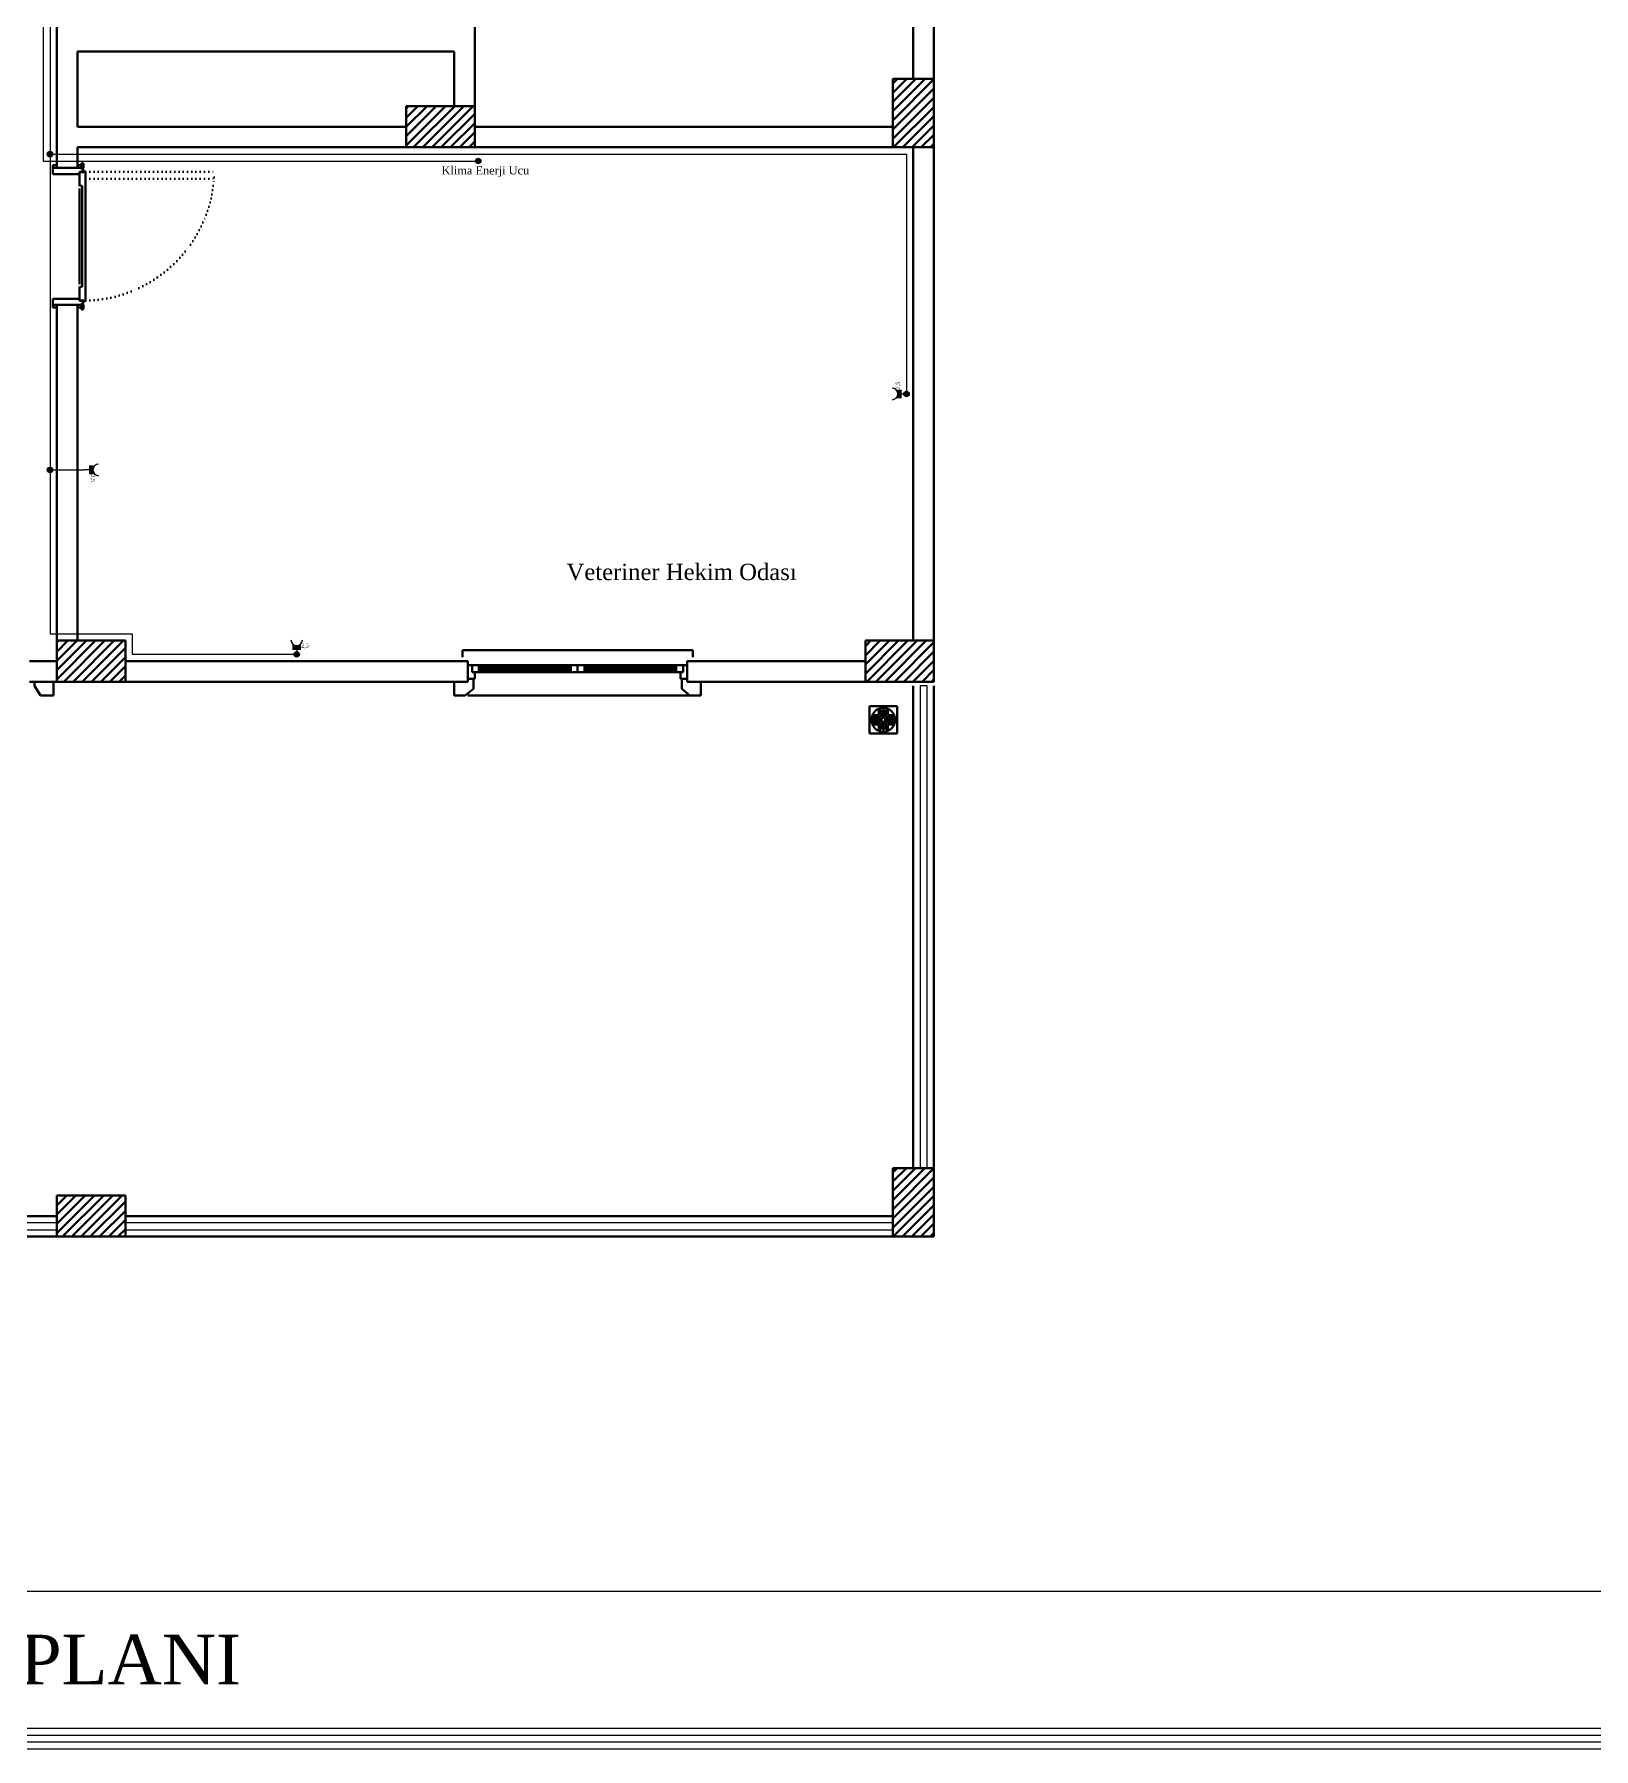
# Model space of a CAD drawing. Header units: millimetres. Extents: x 2046 to 14753, y 2361 to 29276.
# Drawn here: x 7385 to 8523, y 20202 to 21453 of the extents above; entities that cross this region are included whole.
import ezdxf

# ---------------------------------------------------------------- set-up
doc = ezdxf.new("R2010")
doc.units = ezdxf.units.MM
doc.linetypes.add('ACAD_ISO07W100', pattern=[3, 0, -3])
for name, color, linetype, lineweight in [('A.O. DUVAR', 7, 'Continuous', 50), ('priz', 12, 'Continuous', 25), ('yazi', 251, 'Continuous', 25)]:
    doc.layers.add(name, color=color, linetype=linetype, lineweight=lineweight)
doc.layers.add('aydınlatma', color=3, linetype='Continuous')
doc.layers.add('Sorti Kesiti', color=7, linetype='Continuous')
doc.styles.add('A.O. MALZEME', font='times.ttf', dxfattribs={"height": 10})
doc.styles.add('Elektrik Yazı', font='times.ttf')
doc.styles.add('Mimari Yazı', font='times.ttf')

# ---------------------------------------------------------------- blocks, each defined once
blk = doc.blocks.new('*U92')
at = {"layer": 'priz'}
for p, q in [((-5.2, 10.5), (5.2, 10.5)), ((-5.2, 9.2), (5.2, 9.2)), ((-5.2, 7.8), (5.2, 7.8)), ((-5.2, 6.4), (5.2, 6.4)), ((0, 10.5), (0, 0))]:
    blk.add_line(p, q, dxfattribs=at)
blk.add_arc((0, 17.5), 7, 180, 0, dxfattribs=at)
at = {"layer": 'Sorti Kesiti', "style": 'Mimari Yazı'}
blk.add_text('2,5', height=4.9, dxfattribs=at).set_placement((5.4, 8.1))
blk = doc.blocks.new('*U93')
at = {"layer": 'priz'}
for p, q in [((-5.2, 10.5), (5.2, 10.5)), ((-5.2, 9.2), (5.2, 9.2)), ((-5.2, 7.8), (5.2, 7.8)), ((-5.2, 6.4), (5.2, 6.4)), ((0, 10.5), (0, 0))]:
    blk.add_line(p, q, dxfattribs=at)
blk.add_arc((0, 17.5), 7, 180, 0, dxfattribs=at)
at = {"layer": 'Sorti Kesiti', "style": 'Mimari Yazı'}
blk.add_text('2,5', height=4.9, dxfattribs=at).set_placement((5.4, 8.1))
blk = doc.blocks.new('*U94')
at = {"layer": 'priz'}
for p, q in [((-5.2, 10.5), (5.2, 10.5)), ((-5.2, 9.2), (5.2, 9.2)), ((-5.2, 7.8), (5.2, 7.8)), ((-5.2, 6.4), (5.2, 6.4)), ((0, 10.5), (0, 0))]:
    blk.add_line(p, q, dxfattribs=at)
blk.add_arc((0, 17.5), 7, 180, 0, dxfattribs=at)
at = {"layer": 'Sorti Kesiti', "style": 'Mimari Yazı'}
blk.add_text('2,5', height=4.9, dxfattribs=at).set_placement((5.4, 8.1))
blk = doc.blocks.new('buat priz')
at = {"layer": 'aydınlatma'}
h = blk.add_hatch(color=1, dxfattribs=at)
h.set_gradient(color1=(153, 27, 30), color2=(248, 153, 30), tint=1)
edge = h.paths.add_edge_path()
edge.add_arc((0, 0), 2, 0, 360)
at = {"layer": 'aydınlatma', "color": 1}
blk.add_circle((0, 0), 2, dxfattribs=at)

msp = doc.modelspace()

# ---------------------------------------------------------------- linework, layer by layer
at = {"layer": 'A.O. DUVAR'}
for p, q in [((7706.152, 21780.858), (7706.152, 21400.858)), ((8026.152, 21420.858), (8026.152, 21780.858)), ((8041.152, 21780.858), (8041.152, 21420.858)), ((7401.152, 21355.858), (7401.152, 21470.858)), ((7691.152, 21440.858), (7416.152, 21440.858)), ((7416.152, 21440.858), (7416.152, 21385.858)), ((7691.152, 21400.858), (7691.152, 21440.858)), ((8011.152, 21420.858), (8041.152, 21420.858)), ((8011.152, 21370.858), (8011.152, 21420.858)), ((8041.152, 21420.858), (8026.152, 21420.858)), ((8041.152, 21420.858), (8041.152, 21370.858)), ((7656.152, 21400.858), (7706.152, 21400.858)), ((7656.152, 21370.858), (7656.152, 21400.858)), ((7706.152, 21400.858), (7691.152, 21400.858)), ((7706.152, 21400.858), (7706.152, 21370.858)), ((7416.152, 21385.858), (7656.152, 21385.858)), ((7656.152, 21385.858), (7656.152, 21370.858)), ((7706.152, 21385.858), (8011.152, 21385.858)), ((7706.152, 21370.858), (7706.152, 21385.858)), ((8011.152, 21385.858), (8011.152, 21370.858)), ((7656.152, 21370.858), (7416.152, 21370.858)), ((7416.152, 21370.858), (7416.152, 21355.858)), ((7419.202, 21355.336), (7419.202, 21359.336)), ((7419.202, 21359.336), (7420.152, 21359.336)), ((7420.152, 21359.336), (7420.652, 21358.836)), ((7706.152, 21370.858), (7656.152, 21370.858)), ((8011.152, 21370.858), (7706.152, 21370.858)), ((8041.152, 21370.858), (8011.152, 21370.858)), ((8026.152, 21370.858), (8041.152, 21370.858)), ((8026.152, 21010.858), (8026.152, 21370.858)), ((8041.152, 21370.858), (8041.152, 21010.858)), ((7398.152, 21355.858), (7398.152, 21357.858)), ((7398.152, 21357.858), (7401.152, 21357.858)), ((7401.152, 21355.858), (7398.152, 21355.858)), ((7398.152, 21355.858), (7398.152, 21351.358)), ((7398.152, 21351.358), (7417.652, 21351.358)), ((7401.152, 21357.858), (7401.152, 21355.858)), ((7416.152, 21355.858), (7401.152, 21355.858)), ((7416.152, 21355.858), (7401.152, 21355.858)), ((7419.152, 21357.858), (7416.152, 21357.858)), ((7416.152, 21357.858), (7416.152, 21355.858)), ((7419.152, 21355.858), (7416.152, 21355.858)), ((7417.652, 21351.358), (7417.652, 21352.858)), ((7417.652, 21352.858), (7420.652, 21352.858)), ((7417.714, 21352.786), (7417.714, 21349.858)), ((7417.714, 21352.786), (7420.714, 21352.786)), ((7417.714, 21349.858), (7417.714, 21342.858)), ((7419.152, 21355.858), (7419.152, 21357.858)), ((7419.152, 21354.911), (7419.152, 21355.858)), ((7420.152, 21354.911), (7419.152, 21354.911)), ((7420.152, 21355.336), (7419.202, 21355.336)), ((7420.652, 21355.836), (7420.152, 21355.336)), ((7420.652, 21354.411), (7420.152, 21354.911)), ((7420.652, 21358.836), (7420.652, 21355.836)), ((7420.652, 21352.858), (7420.652, 21354.411)), ((7421.214, 21353.411), (7420.714, 21353.411)), ((7420.714, 21353.411), (7420.714, 21352.786)), ((7422.08, 21352.911), (7421.214, 21353.411)), ((7422.08, 21258.858), (7422.08, 21352.911)), ((7417.714, 21340.858), (7417.714, 21271.043)), ((7417.718, 21342.858), (7419.714, 21342.858)), ((7419.714, 21342.858), (7419.714, 21269.043)), ((7398.152, 21260.358), (7417.652, 21260.358)), ((7398.152, 21255.858), (7398.152, 21260.358)), ((7417.652, 21260.358), (7417.652, 21258.858)), ((7417.714, 21269.043), (7419.714, 21269.043)), ((7417.714, 21269.043), (7417.714, 21259.043)), ((7398.152, 21255.858), (7398.152, 21253.858)), ((7401.152, 21255.858), (7398.152, 21255.858)), ((7398.152, 21253.858), (7401.152, 21253.858)), ((7416.152, 21255.858), (7401.152, 21255.858)), ((7401.152, 21253.858), (7401.152, 21255.858)), ((7401.152, 21255.858), (7416.152, 21255.858)), ((7401.152, 21010.858), (7401.152, 21255.858)), ((7419.152, 21255.858), (7416.152, 21255.858)), ((7416.152, 21253.858), (7416.152, 21255.858)), ((7416.152, 21255.858), (7416.152, 21010.858)), ((7419.152, 21253.858), (7416.152, 21253.858)), ((7417.652, 21258.858), (7420.652, 21258.858)), ((7420.713, 21259.043), (7417.714, 21259.043)), ((7420.152, 21256.881), (7419.152, 21256.881)), ((7419.152, 21256.881), (7419.152, 21255.858)), ((7419.152, 21255.858), (7419.152, 21253.858)), ((7419.202, 21256.381), (7419.202, 21252.381)), ((7420.152, 21256.381), (7419.202, 21256.381)), ((7419.202, 21252.381), (7420.152, 21252.381)), ((7420.652, 21257.381), (7420.152, 21256.881)), ((7420.652, 21255.881), (7420.152, 21256.381)), ((7420.152, 21252.381), (7420.652, 21252.881)), ((7420.652, 21258.858), (7420.652, 21257.381)), ((7420.652, 21252.881), (7420.652, 21255.881)), ((7420.714, 21258.358), (7420.713, 21259.043)), ((7420.714, 21258.358), (7421.214, 21258.358)), ((7421.214, 21258.358), (7422.08, 21258.858)), ((7401.152, 21010.858), (7451.152, 21010.858)), ((7401.152, 20980.858), (7401.152, 21010.858)), ((7416.152, 21010.858), (7401.152, 21010.858)), ((7451.152, 21010.858), (7451.152, 20980.858)), ((7991.152, 20980.858), (7991.152, 21010.858)), ((7991.152, 21010.858), (8041.152, 21010.858)), ((8041.152, 21010.858), (8026.152, 21010.858)), ((8041.152, 21010.858), (8041.152, 20980.858)), ((7697.152, 20998.858), (7697.152, 21003.858)), ((7697.152, 21003.858), (7865.152, 21003.858)), ((7697.152, 20998.858), (7697.152, 21003.858)), ((7697.152, 21003.858), (7865.152, 21003.858)), ((7865.152, 21003.858), (7865.152, 20998.858)), ((7865.152, 21003.858), (7865.152, 20998.858)), ((7401.152, 20995.858), (7381.152, 20995.858)), ((7401.152, 20980.858), (7401.152, 20995.858)), ((7451.152, 20980.858), (7451.152, 20995.858)), ((7451.152, 20995.858), (7701.152, 20995.858)), ((7701.152, 20995.858), (7701.152, 20980.858)), ((7701.152, 20982.858), (7701.152, 20992.858)), ((7701.152, 20992.858), (7704.152, 20992.858)), ((7701.152, 20982.858), (7701.152, 20992.858)), ((7701.152, 20992.858), (7704.152, 20992.858)), ((7704.152, 20992.858), (7704.152, 20987.858)), ((7704.152, 20992.858), (7709.152, 20992.858)), ((7704.152, 20987.858), (7704.152, 20992.858)), ((7704.152, 20992.858), (7704.152, 20987.858)), ((7704.152, 20992.858), (7709.152, 20992.858)), ((7704.152, 20987.858), (7704.152, 20992.858)), ((7704.152, 20987.858), (7706.152, 20987.858)), ((7709.152, 20987.858), (7704.152, 20987.858)), ((7704.152, 20987.858), (7706.152, 20987.858)), ((7709.152, 20987.858), (7704.152, 20987.858)), ((7706.152, 20987.858), (7706.152, 20982.858)), ((7706.152, 20987.858), (7706.152, 20982.858)), ((7709.152, 20992.858), (7776.152, 20992.858)), ((7709.152, 20992.858), (7709.152, 20987.858)), ((7709.152, 20992.858), (7776.152, 20992.858)), ((7709.152, 20992.858), (7709.152, 20987.858)), ((7709.152, 20991.358), (7776.152, 20991.358)), ((7709.152, 20991.358), (7776.152, 20991.358)), ((7709.152, 20990.358), (7776.152, 20990.358)), ((7709.152, 20990.358), (7776.152, 20990.358)), ((7709.152, 20989.358), (7776.152, 20989.358)), ((7709.152, 20989.358), (7776.152, 20989.358)), ((7776.152, 20987.858), (7709.152, 20987.858)), ((7776.152, 20987.858), (7709.152, 20987.858)), ((7776.152, 20992.858), (7781.152, 20992.858)), ((7776.152, 20987.858), (7776.152, 20992.858)), ((7776.152, 20992.858), (7781.152, 20992.858)), ((7776.152, 20987.858), (7776.152, 20992.858)), ((7781.152, 20987.858), (7776.152, 20987.858)), ((7781.152, 20987.858), (7776.152, 20987.858)), ((7781.152, 20992.858), (7781.152, 20987.858)), ((7786.152, 20992.858), (7781.152, 20992.858)), ((7781.152, 20992.858), (7781.152, 20987.858)), ((7781.152, 20992.858), (7781.152, 20987.858)), ((7786.152, 20992.858), (7781.152, 20992.858)), ((7781.152, 20992.858), (7781.152, 20987.858)), ((7781.152, 20987.858), (7786.152, 20987.858)), ((7781.152, 20987.858), (7786.152, 20987.858)), ((7853.152, 20992.858), (7786.152, 20992.858)), ((7786.152, 20987.858), (7786.152, 20992.858)), ((7853.152, 20992.858), (7786.152, 20992.858)), ((7786.152, 20987.858), (7786.152, 20992.858)), ((7853.152, 20991.358), (7786.152, 20991.358)), ((7853.152, 20991.358), (7786.152, 20991.358)), ((7853.152, 20990.358), (7786.152, 20990.358)), ((7853.152, 20990.358), (7786.152, 20990.358)), ((7853.152, 20989.358), (7786.152, 20989.358)), ((7853.152, 20989.358), (7786.152, 20989.358)), ((7786.152, 20987.858), (7853.152, 20987.858)), ((7786.152, 20987.858), (7853.152, 20987.858)), ((7858.152, 20992.858), (7853.152, 20992.858)), ((7853.152, 20992.858), (7853.152, 20987.858)), ((7858.152, 20992.858), (7853.152, 20992.858)), ((7853.152, 20992.858), (7853.152, 20987.858)), ((7853.152, 20987.858), (7858.152, 20987.858)), ((7853.152, 20987.858), (7858.152, 20987.858)), ((7858.152, 20987.858), (7856.152, 20987.858)), ((7856.152, 20987.858), (7856.152, 20982.858)), ((7858.152, 20987.858), (7856.152, 20987.858)), ((7856.152, 20987.858), (7856.152, 20982.858)), ((7861.152, 20992.858), (7858.152, 20992.858)), ((7858.152, 20992.858), (7858.152, 20987.858)), ((7858.152, 20987.858), (7858.152, 20992.858)), ((7861.152, 20992.858), (7858.152, 20992.858)), ((7858.152, 20992.858), (7858.152, 20987.858)), ((7858.152, 20987.858), (7858.152, 20992.858)), ((7861.152, 20995.858), (7991.152, 20995.858)), ((7861.152, 20980.858), (7861.152, 20995.858)), ((7861.152, 20982.858), (7861.152, 20992.858)), ((7861.152, 20982.858), (7861.152, 20992.858)), ((7991.152, 20995.858), (7991.152, 20980.858)), ((7381.152, 20980.858), (7401.152, 20980.858)), ((7451.152, 20980.858), (7401.152, 20980.858)), ((7701.152, 20980.858), (7451.152, 20980.858)), ((7706.152, 20982.858), (7701.152, 20982.858)), ((7706.152, 20982.858), (7701.152, 20982.858)), ((7856.152, 20982.858), (7861.152, 20982.858)), ((7856.152, 20982.858), (7861.152, 20982.858)), ((7991.152, 20980.858), (7861.152, 20980.858)), ((8041.152, 20980.858), (7991.152, 20980.858)), ((8026.152, 20977.858), (8026.152, 20625.858)), ((8041.152, 20977.858), (8041.152, 20575.858)), ((7701.137, 20970.858), (7863.167, 20970.858)), ((7701.137, 20970.858), (7863.167, 20970.858)), ((7994.241, 20963.021), (7994.241, 20943.021)), ((8014.241, 20963.021), (7994.241, 20963.021)), ((8000.908, 20956.354), (8000.908, 20959.782)), ((8002.241, 20955.021), (8002.241, 20959.782)), ((8003.575, 20953.688), (8003.575, 20959.782)), ((8004.908, 20953.688), (8004.908, 20959.782)), ((8006.241, 20955.021), (8006.241, 20959.782)), ((8007.575, 20956.354), (8007.575, 20959.782)), ((8014.241, 20943.021), (8014.241, 20963.021)), ((8000.908, 20956.354), (7997.481, 20956.354)), ((8002.241, 20955.021), (7997.481, 20955.021)), ((8003.575, 20953.688), (7997.481, 20953.688)), ((8003.575, 20952.354), (7997.481, 20952.354)), ((8002.241, 20951.021), (7997.481, 20951.021)), ((8000.908, 20949.688), (7997.481, 20949.688)), ((8000.908, 20946.26), (8000.908, 20949.688)), ((8002.241, 20946.26), (8002.241, 20951.021)), ((8003.575, 20946.26), (8003.575, 20952.354)), ((8011.002, 20953.688), (8004.908, 20953.688)), ((8004.908, 20946.26), (8004.908, 20952.354)), ((8011.002, 20952.354), (8004.908, 20952.354)), ((8011.002, 20955.021), (8006.241, 20955.021)), ((8006.241, 20946.26), (8006.241, 20951.021)), ((8011.002, 20951.021), (8006.241, 20951.021)), ((8011.002, 20956.354), (8007.575, 20956.354)), ((8007.575, 20946.26), (8007.575, 20949.688)), ((8011.002, 20949.688), (8007.575, 20949.688)), ((7994.241, 20943.021), (8014.241, 20943.021)), ((8011.152, 20625.858), (8041.152, 20625.858)), ((8011.152, 20575.858), (8011.152, 20625.858)), ((8041.152, 20625.858), (8041.152, 20575.858)), ((7401.152, 20605.858), (7451.152, 20605.858)), ((7401.152, 20575.858), (7401.152, 20605.858)), ((7451.152, 20605.858), (7451.152, 20575.858)), ((7401.152, 20590.858), (7221.152, 20590.858)), ((8011.152, 20590.858), (7451.152, 20590.858)), ((8041.152, 20575.858), (6641.152, 20575.858)), ((7451.152, 20575.858), (7401.152, 20575.858)), ((8041.152, 20575.858), (8011.152, 20575.858))]:
    msp.add_line(p, q, dxfattribs=at)
at = {"layer": 'A.O. DUVAR', "linetype": 'Continuous', "ltscale": 10}
for p, q in [((8011.152, 21417.432), (8014.579, 21420.858)), ((8011.152, 21410.696), (8021.314, 21420.858)), ((8011.152, 21403.961), (8028.049, 21420.858)), ((8011.152, 21397.226), (8034.785, 21420.858)), ((8011.152, 21390.491), (8041.152, 21420.491)), ((8011.152, 21383.756), (8041.152, 21413.756)), ((8014.271, 21417.183), (8014.271, 21417.183)), ((8014.271, 21410.448), (8014.271, 21410.448)), ((8017.639, 21420.55), (8017.639, 21420.55)), ((8017.639, 21413.815), (8017.639, 21413.815)), ((8021.006, 21417.183), (8021.006, 21417.183)), ((8021.006, 21410.448), (8021.006, 21410.448)), ((8024.374, 21420.55), (8024.374, 21420.55)), ((8024.374, 21413.815), (8024.374, 21413.815)), ((8027.741, 21417.183), (8027.741, 21417.183)), ((8027.741, 21410.448), (8027.741, 21410.448)), ((8031.109, 21420.55), (8031.109, 21420.55)), ((8031.109, 21413.815), (8031.109, 21413.815)), ((8034.477, 21417.183), (8034.477, 21417.183)), ((8034.477, 21410.448), (8034.477, 21410.448)), ((8037.844, 21420.55), (8037.844, 21420.55)), ((8037.844, 21413.815), (8037.844, 21413.815)), ((7656.152, 21399.191), (7657.819, 21400.858)), ((7656.152, 21392.456), (7664.555, 21400.858)), ((7656.152, 21385.721), (7671.29, 21400.858)), ((7656.152, 21378.986), (7678.025, 21400.858)), ((7656.152, 21372.25), (7684.76, 21400.858)), ((7657.306, 21396.977), (7657.306, 21396.977)), ((7660.674, 21400.345), (7660.674, 21400.345)), ((7661.495, 21370.858), (7691.495, 21400.858)), ((7664.041, 21396.977), (7664.041, 21396.977)), ((7667.409, 21400.345), (7667.409, 21400.345)), ((7668.231, 21370.858), (7698.231, 21400.858)), ((7670.776, 21396.977), (7670.776, 21396.977)), ((7674.144, 21400.345), (7674.144, 21400.345)), ((7674.966, 21370.858), (7704.966, 21400.858)), ((7677.511, 21396.977), (7677.511, 21396.977)), ((7680.879, 21400.345), (7680.879, 21400.345)), ((7684.247, 21396.977), (7684.247, 21396.977)), ((7687.614, 21400.345), (7687.614, 21400.345)), ((7690.982, 21396.977), (7690.982, 21396.977)), ((7694.349, 21400.345), (7694.349, 21400.345)), ((7697.717, 21396.977), (7697.717, 21396.977)), ((7701.085, 21400.345), (7701.085, 21400.345)), ((7704.452, 21396.977), (7704.452, 21396.977)), ((8011.152, 21377.02), (8041.152, 21407.02)), ((8011.725, 21370.858), (8041.152, 21400.285)), ((8014.271, 21403.712), (8014.271, 21403.712)), ((8014.271, 21396.977), (8014.271, 21396.977)), ((8017.639, 21407.08), (8017.639, 21407.08)), ((8017.639, 21400.345), (8017.639, 21400.345)), ((8021.006, 21403.712), (8021.006, 21403.712)), ((8021.006, 21396.977), (8021.006, 21396.977)), ((8024.374, 21407.08), (8024.374, 21407.08)), ((8024.374, 21400.345), (8024.374, 21400.345)), ((8027.741, 21403.712), (8027.741, 21403.712)), ((8027.741, 21396.977), (8027.741, 21396.977)), ((8031.109, 21407.08), (8031.109, 21407.08)), ((8031.109, 21400.345), (8031.109, 21400.345)), ((8034.477, 21403.712), (8034.477, 21403.712)), ((8034.477, 21396.977), (8034.477, 21396.977)), ((8037.844, 21407.08), (8037.844, 21407.08)), ((8037.844, 21400.345), (8037.844, 21400.345)), ((7657.306, 21390.242), (7657.306, 21390.242)), ((7660.674, 21393.61), (7660.674, 21393.61)), ((7660.674, 21386.874), (7660.674, 21386.874)), ((7664.041, 21390.242), (7664.041, 21390.242)), ((7667.409, 21393.61), (7667.409, 21393.61)), ((7667.409, 21386.874), (7667.409, 21386.874)), ((7670.776, 21390.242), (7670.776, 21390.242)), ((7674.144, 21393.61), (7674.144, 21393.61)), ((7674.144, 21386.874), (7674.144, 21386.874)), ((7677.511, 21390.242), (7677.511, 21390.242)), ((7680.879, 21393.61), (7680.879, 21393.61)), ((7680.879, 21386.874), (7680.879, 21386.874)), ((7681.701, 21370.858), (7706.152, 21395.31)), ((7684.247, 21390.242), (7684.247, 21390.242)), ((7687.614, 21393.61), (7687.614, 21393.61)), ((7687.614, 21386.874), (7687.614, 21386.874)), ((7688.436, 21370.858), (7706.152, 21388.574)), ((7690.982, 21390.242), (7690.982, 21390.242)), ((7694.349, 21393.61), (7694.349, 21393.61)), ((7694.349, 21386.874), (7694.349, 21386.874)), ((7697.717, 21390.242), (7697.717, 21390.242)), ((7701.085, 21393.61), (7701.085, 21393.61)), ((7701.085, 21386.874), (7701.085, 21386.874)), ((7704.452, 21390.242), (7704.452, 21390.242)), ((8014.271, 21390.242), (8014.271, 21390.242)), ((8017.639, 21393.61), (8017.639, 21393.61)), ((8017.639, 21386.874), (8017.639, 21386.874)), ((8018.461, 21370.858), (8041.152, 21393.55)), ((8021.006, 21390.242), (8021.006, 21390.242)), ((8024.374, 21393.61), (8024.374, 21393.61)), ((8024.374, 21386.874), (8024.374, 21386.874)), ((8025.196, 21370.858), (8041.152, 21386.815)), ((8027.741, 21390.242), (8027.741, 21390.242)), ((8031.109, 21393.61), (8031.109, 21393.61)), ((8031.109, 21386.874), (8031.109, 21386.874)), ((8034.477, 21390.242), (8034.477, 21390.242)), ((8037.844, 21393.61), (8037.844, 21393.61)), ((8037.844, 21386.874), (8037.844, 21386.874)), ((7657.306, 21383.507), (7657.306, 21383.507)), ((7657.306, 21376.772), (7657.306, 21376.772)), ((7660.674, 21380.139), (7660.674, 21380.139)), ((7660.674, 21373.404), (7660.674, 21373.404)), ((7664.041, 21383.507), (7664.041, 21383.507)), ((7664.041, 21376.772), (7664.041, 21376.772)), ((7667.409, 21380.139), (7667.409, 21380.139)), ((7667.409, 21373.404), (7667.409, 21373.404)), ((7670.776, 21383.507), (7670.776, 21383.507)), ((7670.776, 21376.772), (7670.776, 21376.772)), ((7674.144, 21380.139), (7674.144, 21380.139)), ((7674.144, 21373.404), (7674.144, 21373.404)), ((7677.511, 21383.507), (7677.511, 21383.507)), ((7677.511, 21376.772), (7677.511, 21376.772)), ((7680.879, 21380.139), (7680.879, 21380.139)), ((7680.879, 21373.404), (7680.879, 21373.404)), ((7684.247, 21383.507), (7684.247, 21383.507)), ((7684.247, 21376.772), (7684.247, 21376.772)), ((7687.614, 21380.139), (7687.614, 21380.139)), ((7687.614, 21373.404), (7687.614, 21373.404)), ((7690.982, 21383.507), (7690.982, 21383.507)), ((7690.982, 21376.772), (7690.982, 21376.772)), ((7694.349, 21380.139), (7694.349, 21380.139)), ((7694.349, 21373.404), (7694.349, 21373.404)), ((7695.171, 21370.858), (7706.152, 21381.839)), ((7697.717, 21383.507), (7697.717, 21383.507)), ((7697.717, 21376.772), (7697.717, 21376.772)), ((7701.085, 21380.139), (7701.085, 21380.139)), ((7701.085, 21373.404), (7701.085, 21373.404)), ((7701.907, 21370.858), (7706.152, 21375.104)), ((7704.452, 21383.507), (7704.452, 21383.507)), ((7704.452, 21376.772), (7704.452, 21376.772)), ((8014.271, 21383.507), (8014.271, 21383.507)), ((8014.271, 21376.772), (8014.271, 21376.772)), ((8017.639, 21380.139), (8017.639, 21380.139)), ((8017.639, 21373.404), (8017.639, 21373.404)), ((8021.006, 21383.507), (8021.006, 21383.507)), ((8021.006, 21376.772), (8021.006, 21376.772)), ((8024.374, 21380.139), (8024.374, 21380.139)), ((8024.374, 21373.404), (8024.374, 21373.404)), ((8027.741, 21383.507), (8027.741, 21383.507)), ((8027.741, 21376.772), (8027.741, 21376.772)), ((8031.109, 21380.139), (8031.109, 21380.139)), ((8031.109, 21373.404), (8031.109, 21373.404)), ((8031.931, 21370.858), (8041.152, 21380.08)), ((8034.477, 21383.507), (8034.477, 21383.507)), ((8034.477, 21376.772), (8034.477, 21376.772)), ((8037.844, 21380.139), (8037.844, 21380.139)), ((8037.844, 21373.404), (8037.844, 21373.404)), ((8038.666, 21370.858), (8041.152, 21373.344)), ((7401.152, 21009.487), (7402.523, 21010.858)), ((7401.152, 21002.752), (7409.258, 21010.858)), ((7401.152, 20996.017), (7415.994, 21010.858)), ((7401.152, 20989.282), (7422.729, 21010.858)), ((7401.152, 20982.547), (7429.464, 21010.858)), ((7404.736, 21009.704), (7404.736, 21009.704)), ((7406.199, 20980.858), (7436.199, 21010.858)), ((7411.471, 21009.704), (7411.471, 21009.704)), ((7412.934, 20980.858), (7442.934, 21010.858)), ((7418.207, 21009.704), (7418.207, 21009.704)), ((7419.67, 20980.858), (7449.67, 21010.858)), ((7424.942, 21009.704), (7424.942, 21009.704)), ((7431.677, 21009.704), (7431.677, 21009.704)), ((7438.412, 21009.704), (7438.412, 21009.704)), ((7445.147, 21009.704), (7445.147, 21009.704)), ((7991.152, 21006.79), (7995.22, 21010.858)), ((7991.152, 21000.055), (8001.955, 21010.858)), ((7991.152, 20993.32), (8008.691, 21010.858)), ((7991.152, 20986.585), (8015.426, 21010.858)), ((7992.161, 20980.858), (8022.161, 21010.858)), ((7997.433, 21009.704), (7997.433, 21009.704)), ((7998.896, 20980.858), (8028.896, 21010.858)), ((8004.168, 21009.704), (8004.168, 21009.704)), ((8005.631, 20980.858), (8035.631, 21010.858)), ((8010.903, 21009.704), (8010.903, 21009.704)), ((8012.367, 20980.858), (8041.152, 21009.644)), ((8017.639, 21009.704), (8017.639, 21009.704)), ((8024.374, 21009.704), (8024.374, 21009.704)), ((8031.109, 21009.704), (8031.109, 21009.704)), ((8037.844, 21009.704), (8037.844, 21009.704)), ((7401.369, 21006.336), (7401.369, 21006.336)), ((7401.369, 20999.601), (7401.369, 20999.601)), ((7404.736, 21002.968), (7404.736, 21002.968)), ((7408.104, 21006.336), (7408.104, 21006.336)), ((7408.104, 20999.601), (7408.104, 20999.601)), ((7411.471, 21002.968), (7411.471, 21002.968)), ((7414.839, 21006.336), (7414.839, 21006.336)), ((7414.839, 20999.601), (7414.839, 20999.601)), ((7418.207, 21002.968), (7418.207, 21002.968)), ((7421.574, 21006.336), (7421.574, 21006.336)), ((7421.574, 20999.601), (7421.574, 20999.601)), ((7424.942, 21002.968), (7424.942, 21002.968)), ((7426.405, 20980.858), (7451.152, 21005.606)), ((7428.309, 21006.336), (7428.309, 21006.336)), ((7428.309, 20999.601), (7428.309, 20999.601)), ((7431.677, 21002.968), (7431.677, 21002.968)), ((7433.14, 20980.858), (7451.152, 20998.871)), ((7435.045, 21006.336), (7435.045, 21006.336)), ((7435.045, 20999.601), (7435.045, 20999.601)), ((7438.412, 21002.968), (7438.412, 21002.968)), ((7441.78, 21006.336), (7441.78, 21006.336)), ((7441.78, 20999.601), (7441.78, 20999.601)), ((7445.147, 21002.968), (7445.147, 21002.968)), ((7448.515, 21006.336), (7448.515, 21006.336)), ((7448.515, 20999.601), (7448.515, 20999.601)), ((7994.066, 21006.336), (7994.066, 21006.336)), ((7994.066, 20999.601), (7994.066, 20999.601)), ((7997.433, 21002.968), (7997.433, 21002.968)), ((8000.801, 21006.336), (8000.801, 21006.336)), ((8000.801, 20999.601), (8000.801, 20999.601)), ((8004.168, 21002.968), (8004.168, 21002.968)), ((8007.536, 21006.336), (8007.536, 21006.336)), ((8007.536, 20999.601), (8007.536, 20999.601)), ((8010.903, 21002.968), (8010.903, 21002.968)), ((8014.271, 21006.336), (8014.271, 21006.336)), ((8014.271, 20999.601), (8014.271, 20999.601)), ((8017.639, 21002.968), (8017.639, 21002.968)), ((8019.102, 20980.858), (8041.152, 21002.909)), ((8021.006, 21006.336), (8021.006, 21006.336)), ((8021.006, 20999.601), (8021.006, 20999.601)), ((8024.374, 21002.968), (8024.374, 21002.968)), ((8027.741, 21006.336), (8027.741, 21006.336)), ((8027.741, 20999.601), (8027.741, 20999.601)), ((8031.109, 21002.968), (8031.109, 21002.968)), ((8034.477, 21006.336), (8034.477, 21006.336)), ((8034.477, 20999.601), (8034.477, 20999.601)), ((8037.844, 21002.968), (8037.844, 21002.968)), ((7401.369, 20992.866), (7401.369, 20992.866)), ((7401.369, 20986.13), (7401.369, 20986.13)), ((7404.736, 20996.233), (7404.736, 20996.233)), ((7404.736, 20989.498), (7404.736, 20989.498)), ((7408.104, 20992.866), (7408.104, 20992.866)), ((7408.104, 20986.13), (7408.104, 20986.13)), ((7411.471, 20996.233), (7411.471, 20996.233)), ((7411.471, 20989.498), (7411.471, 20989.498)), ((7414.839, 20992.866), (7414.839, 20992.866)), ((7414.839, 20986.13), (7414.839, 20986.13)), ((7418.207, 20996.233), (7418.207, 20996.233)), ((7418.207, 20989.498), (7418.207, 20989.498)), ((7421.574, 20992.866), (7421.574, 20992.866)), ((7421.574, 20986.13), (7421.574, 20986.13)), ((7424.942, 20996.233), (7424.942, 20996.233)), ((7424.942, 20989.498), (7424.942, 20989.498)), ((7428.309, 20992.866), (7428.309, 20992.866)), ((7428.309, 20986.13), (7428.309, 20986.13)), ((7431.677, 20996.233), (7431.677, 20996.233)), ((7431.677, 20989.498), (7431.677, 20989.498)), ((7435.045, 20992.866), (7435.045, 20992.866)), ((7435.045, 20986.13), (7435.045, 20986.13)), ((7438.412, 20996.233), (7438.412, 20996.233)), ((7438.412, 20989.498), (7438.412, 20989.498)), ((7439.875, 20980.858), (7451.152, 20992.135)), ((7441.78, 20992.866), (7441.78, 20992.866)), ((7441.78, 20986.13), (7441.78, 20986.13)), ((7445.147, 20996.233), (7445.147, 20996.233)), ((7445.147, 20989.498), (7445.147, 20989.498)), ((7446.61, 20980.858), (7451.152, 20985.4)), ((7448.515, 20992.866), (7448.515, 20992.866)), ((7448.515, 20986.13), (7448.515, 20986.13)), ((7994.066, 20992.866), (7994.066, 20992.866)), ((7994.066, 20986.13), (7994.066, 20986.13)), ((7997.433, 20996.233), (7997.433, 20996.233)), ((7997.433, 20989.498), (7997.433, 20989.498)), ((8000.801, 20992.866), (8000.801, 20992.866)), ((8000.801, 20986.13), (8000.801, 20986.13)), ((8004.168, 20996.233), (8004.168, 20996.233)), ((8004.168, 20989.498), (8004.168, 20989.498)), ((8007.536, 20992.866), (8007.536, 20992.866)), ((8007.536, 20986.13), (8007.536, 20986.13)), ((8010.903, 20996.233), (8010.903, 20996.233)), ((8010.903, 20989.498), (8010.903, 20989.498)), ((8014.271, 20992.866), (8014.271, 20992.866)), ((8014.271, 20986.13), (8014.271, 20986.13)), ((8017.639, 20996.233), (8017.639, 20996.233)), ((8017.639, 20989.498), (8017.639, 20989.498)), ((8021.006, 20992.866), (8021.006, 20992.866)), ((8021.006, 20986.13), (8021.006, 20986.13)), ((8024.374, 20996.233), (8024.374, 20996.233)), ((8024.374, 20989.498), (8024.374, 20989.498)), ((8025.837, 20980.858), (8041.152, 20996.174)), ((8027.741, 20992.866), (8027.741, 20992.866)), ((8027.741, 20986.13), (8027.741, 20986.13)), ((8031.109, 20996.233), (8031.109, 20996.233)), ((8031.109, 20989.498), (8031.109, 20989.498)), ((8032.572, 20980.858), (8041.152, 20989.439)), ((8034.477, 20992.866), (8034.477, 20992.866)), ((8034.477, 20986.13), (8034.477, 20986.13)), ((8037.844, 20996.233), (8037.844, 20996.233)), ((8037.844, 20989.498), (8037.844, 20989.498)), ((7404.736, 20982.763), (7404.736, 20982.763)), ((7411.471, 20982.763), (7411.471, 20982.763)), ((7418.207, 20982.763), (7418.207, 20982.763)), ((7424.942, 20982.763), (7424.942, 20982.763)), ((7431.677, 20982.763), (7431.677, 20982.763)), ((7438.412, 20982.763), (7438.412, 20982.763)), ((7445.147, 20982.763), (7445.147, 20982.763)), ((7997.433, 20982.763), (7997.433, 20982.763)), ((8004.168, 20982.763), (8004.168, 20982.763)), ((8010.903, 20982.763), (8010.903, 20982.763)), ((8017.639, 20982.763), (8017.639, 20982.763)), ((8024.374, 20982.763), (8024.374, 20982.763)), ((8031.109, 20982.763), (8031.109, 20982.763)), ((8037.844, 20982.763), (8037.844, 20982.763)), ((8039.307, 20980.858), (8041.152, 20982.703)), ((8011.152, 20622.679), (8014.332, 20625.858)), ((8011.152, 20615.944), (8021.067, 20625.858)), ((8011.152, 20609.209), (8027.802, 20625.858)), ((8011.152, 20602.473), (8034.537, 20625.858)), ((8011.152, 20595.738), (8041.152, 20625.738)), ((8014.271, 20622.43), (8014.271, 20622.43)), ((8017.639, 20625.798), (8017.639, 20625.798)), ((8021.006, 20622.43), (8021.006, 20622.43)), ((8024.374, 20625.798), (8024.374, 20625.798)), ((8027.741, 20622.43), (8027.741, 20622.43)), ((8031.109, 20625.798), (8031.109, 20625.798)), ((8034.477, 20622.43), (8034.477, 20622.43)), ((8037.844, 20625.798), (8037.844, 20625.798)), ((8011.152, 20589.003), (8041.152, 20619.003)), ((8011.152, 20582.268), (8041.152, 20612.268)), ((8014.271, 20615.695), (8014.271, 20615.695)), ((8014.271, 20608.96), (8014.271, 20608.96)), ((8017.639, 20619.063), (8017.639, 20619.063)), ((8017.639, 20612.327), (8017.639, 20612.327)), ((8021.006, 20615.695), (8021.006, 20615.695)), ((8021.006, 20608.96), (8021.006, 20608.96)), ((8024.374, 20619.063), (8024.374, 20619.063)), ((8024.374, 20612.327), (8024.374, 20612.327)), ((8027.741, 20615.695), (8027.741, 20615.695)), ((8027.741, 20608.96), (8027.741, 20608.96)), ((8031.109, 20619.063), (8031.109, 20619.063)), ((8031.109, 20612.327), (8031.109, 20612.327)), ((8034.477, 20615.695), (8034.477, 20615.695)), ((8034.477, 20608.96), (8034.477, 20608.96)), ((8037.844, 20619.063), (8037.844, 20619.063)), ((8037.844, 20612.327), (8037.844, 20612.327)), ((7401.152, 20605.376), (7401.635, 20605.858)), ((7401.152, 20598.641), (7408.37, 20605.858)), ((7401.152, 20591.905), (7415.105, 20605.858)), ((7401.152, 20585.17), (7421.84, 20605.858)), ((7401.152, 20578.435), (7428.576, 20605.858)), ((7401.369, 20602.225), (7401.369, 20602.225)), ((7404.736, 20605.592), (7404.736, 20605.592)), ((7404.736, 20598.857), (7404.736, 20598.857)), ((7405.311, 20575.858), (7435.311, 20605.858)), ((7408.104, 20602.225), (7408.104, 20602.225)), ((7411.471, 20605.592), (7411.471, 20605.592)), ((7411.471, 20598.857), (7411.471, 20598.857)), ((7412.046, 20575.858), (7442.046, 20605.858)), ((7414.839, 20602.225), (7414.839, 20602.225)), ((7418.207, 20605.592), (7418.207, 20605.592)), ((7418.207, 20598.857), (7418.207, 20598.857)), ((7418.781, 20575.858), (7448.781, 20605.858)), ((7421.574, 20602.225), (7421.574, 20602.225)), ((7424.942, 20605.592), (7424.942, 20605.592)), ((7424.942, 20598.857), (7424.942, 20598.857)), ((7425.516, 20575.858), (7451.152, 20601.494)), ((7428.309, 20602.225), (7428.309, 20602.225)), ((7431.677, 20605.592), (7431.677, 20605.592)), ((7431.677, 20598.857), (7431.677, 20598.857)), ((7435.045, 20602.225), (7435.045, 20602.225)), ((7438.412, 20605.592), (7438.412, 20605.592)), ((7438.412, 20598.857), (7438.412, 20598.857)), ((7441.78, 20602.225), (7441.78, 20602.225)), ((7445.147, 20605.592), (7445.147, 20605.592)), ((7445.147, 20598.857), (7445.147, 20598.857)), ((7448.515, 20602.225), (7448.515, 20602.225)), ((8011.478, 20575.858), (8041.152, 20605.533)), ((8014.271, 20602.225), (8014.271, 20602.225)), ((8017.639, 20605.592), (8017.639, 20605.592)), ((8017.639, 20598.857), (8017.639, 20598.857)), ((8018.213, 20575.858), (8041.152, 20598.797)), ((8021.006, 20602.225), (8021.006, 20602.225)), ((8024.374, 20605.592), (8024.374, 20605.592)), ((8024.374, 20598.857), (8024.374, 20598.857)), ((8027.741, 20602.225), (8027.741, 20602.225)), ((8031.109, 20605.592), (8031.109, 20605.592)), ((8031.109, 20598.857), (8031.109, 20598.857)), ((8034.477, 20602.225), (8034.477, 20602.225)), ((8037.844, 20605.592), (8037.844, 20605.592)), ((8037.844, 20598.857), (8037.844, 20598.857)), ((7401.369, 20595.489), (7401.369, 20595.489)), ((7401.369, 20588.754), (7401.369, 20588.754)), ((7404.736, 20592.122), (7404.736, 20592.122)), ((7404.736, 20585.387), (7404.736, 20585.387)), ((7408.104, 20595.489), (7408.104, 20595.489)), ((7408.104, 20588.754), (7408.104, 20588.754)), ((7411.471, 20592.122), (7411.471, 20592.122)), ((7411.471, 20585.387), (7411.471, 20585.387)), ((7414.839, 20595.489), (7414.839, 20595.489)), ((7414.839, 20588.754), (7414.839, 20588.754)), ((7418.207, 20592.122), (7418.207, 20592.122)), ((7418.207, 20585.387), (7418.207, 20585.387)), ((7421.574, 20595.489), (7421.574, 20595.489)), ((7421.574, 20588.754), (7421.574, 20588.754)), ((7424.942, 20592.122), (7424.942, 20592.122)), ((7424.942, 20585.387), (7424.942, 20585.387)), ((7428.309, 20595.489), (7428.309, 20595.489)), ((7428.309, 20588.754), (7428.309, 20588.754)), ((7431.677, 20592.122), (7431.677, 20592.122)), ((7431.677, 20585.387), (7431.677, 20585.387)), ((7432.252, 20575.858), (7451.152, 20594.759)), ((7435.045, 20595.489), (7435.045, 20595.489)), ((7435.045, 20588.754), (7435.045, 20588.754)), ((7438.412, 20592.122), (7438.412, 20592.122)), ((7438.412, 20585.387), (7438.412, 20585.387)), ((7438.987, 20575.858), (7451.152, 20588.024)), ((7441.78, 20595.489), (7441.78, 20595.489)), ((7441.78, 20588.754), (7441.78, 20588.754)), ((7445.147, 20592.122), (7445.147, 20592.122)), ((7445.147, 20585.387), (7445.147, 20585.387)), ((7448.515, 20595.489), (7448.515, 20595.489)), ((7448.515, 20588.754), (7448.515, 20588.754)), ((8014.271, 20595.489), (8014.271, 20595.489)), ((8014.271, 20588.754), (8014.271, 20588.754)), ((8017.639, 20592.122), (8017.639, 20592.122)), ((8017.639, 20585.387), (8017.639, 20585.387)), ((8021.006, 20595.489), (8021.006, 20595.489)), ((8021.006, 20588.754), (8021.006, 20588.754)), ((8024.374, 20592.122), (8024.374, 20592.122)), ((8024.374, 20585.387), (8024.374, 20585.387)), ((8024.948, 20575.858), (8041.152, 20592.062)), ((8027.741, 20595.489), (8027.741, 20595.489)), ((8027.741, 20588.754), (8027.741, 20588.754)), ((8031.109, 20592.122), (8031.109, 20592.122)), ((8031.109, 20585.387), (8031.109, 20585.387)), ((8031.684, 20575.858), (8041.152, 20585.327)), ((8034.477, 20595.489), (8034.477, 20595.489)), ((8034.477, 20588.754), (8034.477, 20588.754)), ((8037.844, 20592.122), (8037.844, 20592.122)), ((8037.844, 20585.387), (8037.844, 20585.387)), ((7401.369, 20582.019), (7401.369, 20582.019)), ((7404.736, 20578.651), (7404.736, 20578.651)), ((7408.104, 20582.019), (7408.104, 20582.019)), ((7411.471, 20578.651), (7411.471, 20578.651)), ((7414.839, 20582.019), (7414.839, 20582.019)), ((7418.207, 20578.651), (7418.207, 20578.651)), ((7421.574, 20582.019), (7421.574, 20582.019)), ((7424.942, 20578.651), (7424.942, 20578.651)), ((7428.309, 20582.019), (7428.309, 20582.019)), ((7431.677, 20578.651), (7431.677, 20578.651)), ((7435.045, 20582.019), (7435.045, 20582.019)), ((7438.412, 20578.651), (7438.412, 20578.651)), ((7441.78, 20582.019), (7441.78, 20582.019)), ((7445.147, 20578.651), (7445.147, 20578.651)), ((7445.722, 20575.858), (7451.152, 20581.289)), ((7448.515, 20582.019), (7448.515, 20582.019)), ((8014.271, 20582.019), (8014.271, 20582.019)), ((8017.639, 20578.651), (8017.639, 20578.651)), ((8021.006, 20582.019), (8021.006, 20582.019)), ((8024.374, 20578.651), (8024.374, 20578.651)), ((8027.741, 20582.019), (8027.741, 20582.019)), ((8031.109, 20578.651), (8031.109, 20578.651)), ((8034.477, 20582.019), (8034.477, 20582.019)), ((8037.844, 20578.651), (8037.844, 20578.651)), ((8038.419, 20575.858), (8041.152, 20578.592))]:
    msp.add_line(p, q, dxfattribs=at)
at = {"layer": 'A.O. DUVAR', "linetype": 'ACAD_ISO07W100'}
for p, q in [((7422.08, 21352.911), (7516.08, 21352.911)), ((7422.08, 21347.911), (7516.08, 21347.911))]:
    msp.add_line(p, q, dxfattribs=at)
at = {"layer": 'A.O. DUVAR', "ltscale": 100}
for p, q in [((7384.814, 20980.858), (7384.732, 20977.858)), ((7384.814, 20980.858), (7384.732, 20977.858)), ((7384.732, 20977.858), (7389.254, 20970.858)), ((7384.732, 20977.858), (7389.254, 20970.858)), ((7388.814, 20980.858), (7384.814, 20980.858)), ((7388.814, 20980.858), (7384.814, 20980.858)), ((7398.814, 20980.858), (7388.814, 20980.858)), ((7388.814, 20980.858), (7388.814, 20980.858)), ((7398.814, 20980.858), (7388.814, 20980.858)), ((7388.814, 20980.858), (7388.814, 20980.858)), ((7398.814, 20970.858), (7398.814, 20980.858)), ((7398.814, 20970.858), (7398.814, 20980.858)), ((7691.152, 20970.858), (7691.152, 20980.858)), ((7691.152, 20980.858), (7701.152, 20980.858)), ((7691.152, 20970.858), (7691.152, 20980.858)), ((7691.152, 20980.858), (7701.152, 20980.858)), ((7705.152, 20975.656), (7699.137, 20970.858)), ((7705.152, 20975.656), (7699.137, 20970.858)), ((7701.152, 20980.858), (7701.152, 20982.858)), ((7701.152, 20982.858), (7705.152, 20982.858)), ((7701.152, 20980.858), (7701.152, 20982.858)), ((7701.152, 20982.858), (7705.152, 20982.858)), ((7705.152, 20982.858), (7705.152, 20975.656)), ((7705.152, 20982.858), (7705.152, 20975.656)), ((7861.152, 20982.858), (7857.152, 20982.858)), ((7857.152, 20982.858), (7857.152, 20975.656)), ((7861.152, 20982.858), (7857.152, 20982.858)), ((7857.152, 20982.858), (7857.152, 20975.656)), ((7857.152, 20975.656), (7863.167, 20970.858)), ((7857.152, 20975.656), (7863.167, 20970.858)), ((7861.152, 20980.858), (7861.152, 20982.858)), ((7861.152, 20980.858), (7861.152, 20982.858)), ((7871.152, 20980.858), (7861.152, 20980.858)), ((7871.152, 20980.858), (7861.152, 20980.858)), ((7871.152, 20970.858), (7871.152, 20980.858)), ((7871.152, 20970.858), (7871.152, 20980.858)), ((7389.254, 20970.858), (7398.814, 20970.858)), ((7389.254, 20970.858), (7398.814, 20970.858)), ((7699.137, 20970.858), (7691.152, 20970.858)), ((7699.137, 20970.858), (7691.152, 20970.858)), ((7863.167, 20970.858), (7871.152, 20970.858)), ((7863.167, 20970.858), (7871.152, 20970.858))]:
    msp.add_line(p, q, dxfattribs=at)
at = {"layer": 'A.O. DUVAR', "lineweight": 25, "ltscale": 4}
for p, q in [((8036.152, 20977.858), (8031.152, 20977.858)), ((8031.152, 20977.858), (8031.152, 20625.858)), ((8036.152, 20625.858), (8036.152, 20977.858)), ((8031.152, 20625.858), (8036.152, 20625.858)), ((7401.152, 20585.858), (7221.152, 20585.858)), ((7401.152, 20580.858), (7401.152, 20585.858)), ((8011.152, 20585.858), (7451.152, 20585.858)), ((7451.152, 20585.858), (7451.152, 20580.858)), ((8011.152, 20580.858), (8011.152, 20585.858)), ((7221.152, 20580.858), (7401.152, 20580.858)), ((7451.152, 20580.858), (8011.152, 20580.858))]:
    msp.add_line(p, q, dxfattribs=at)
at = {"layer": 'A.O. DUVAR'}
msp.add_circle((8004.241, 20953.021), 8.667, dxfattribs=at)
at = {"layer": 'A.O. DUVAR', "linetype": 'ACAD_ISO07W100'}
msp.add_arc((7419.848, 21355.141), 96.258, 271.360046, 358.672043, dxfattribs=at)
at = {"layer": 'A.O. DUVAR'}
for centre, start, end in [((8001.575, 20959.68), 8.69446, 171.30554), ((8004.241, 20959.68), 8.69446, 171.30554), ((8006.908, 20959.68), 8.69446, 171.30554), ((7997.583, 20955.688), 98.69446, 261.30554), ((7997.583, 20953.021), 98.69446, 261.30554), ((7997.583, 20950.354), 98.69446, 261.30554), ((8010.9, 20955.688), 278.69446, 81.30554), ((8010.9, 20953.021), 278.69446, 81.30554), ((8010.9, 20950.354), 278.69446, 81.30554), ((8001.575, 20946.362), 188.69446, 351.30554), ((8004.241, 20946.362), 188.69446, 351.30554), ((8006.908, 20946.362), 188.69446, 351.30554)]:
    msp.add_arc(centre, 0.674, start, end, dxfattribs=at)
msp.add_point((7401.152, 21255.858), dxfattribs=at)
at = {"layer": 'priz'}
for points in [[(7741.144, 22275.858), (7761.144, 22275.858), (7761.144, 22235.858), (7741.144, 22235.858), (7741.144, 22115.858), (7854.853, 22115.858), (7859.853, 22115.858), (7859.853, 22115.858), (8021.152, 22115.858), (8021.152, 21835.858), (8006.152, 21835.858), (8006.152, 21780.858), (7886.152, 21780.858), (7886.152, 21785.858), (7846.152, 21785.858), (7846.152, 21780.858), (7711.152, 21780.858), (7711.152, 21835.858), (7671.152, 21835.858), (7671.152, 21800.858), (7396.152, 21800.858), (7396.152, 21365.858), (8021.152, 21365.858), (8021.152, 21190.858)], [(7391.152, 21805.858), (7391.152, 21360.858), (7708.652, 21360.858)], [(7396.152, 21365.858), (7396.152, 21015.858), (7456.152, 21015.858), (7456.152, 21000.858), (7576.152, 21000.858)], [(7396.152, 21135.409), (7421.152, 21135.409)]]:
    msp.add_lwpolyline(points, dxfattribs=at)
at = {"layer": 'yazi'}
msp.add_line((3020.515, 20317.084), (11459.215, 20317.084), dxfattribs=at)
for points in [[(3020.515, 20217.084), (11459.215, 20217.084)], [(3020.515, 20212.084), (11459.215, 20212.084)], [(3020.515, 20207.084), (11459.215, 20207.084)], [(3020.515, 20202.084), (11459.215, 20202.084)]]:
    msp.add_lwpolyline(points, dxfattribs=at)

# ---------------------------------------------------------------- block references
at = {"layer": 'priz'}
for p in [(7396.152, 21365.858), (7708.652, 21360.858), (8021.152, 21190.858), (7396.152, 21135.409), (7576.152, 21000.858)]:
    msp.add_blockref('buat priz', p, dxfattribs=at)
at = {"layer": 'priz', "xscale": 0.6, "yscale": 0.6, "zscale": 0.6}
for name, p, rotation in [('*U93', (8021.152, 21190.858), 90), ('*U92', (7421.152, 21135.409), 270)]:
    msp.add_blockref(name, p, dxfattribs=dict(at, rotation=rotation))
msp.add_blockref('*U94', (7576.152, 21000.858), dxfattribs=at)

# ---------------------------------------------------------------- texts
at = {"layer": 'A.O. DUVAR', "style": 'A.O. MALZEME'}
msp.add_text('Veteriner Hekim Odası', height=11.91743, dxfattribs=at).set_placement((7773.087, 21055.025, 3.5))
at = {"layer": 'priz', "style": 'A.O. MALZEME'}
msp.add_text('Klima Enerji Ucu', height=5.95872, dxfattribs=at).set_placement((7681.86, 21351.06, 3.5))
at = {"layer": 'yazi', "lineweight": 30, "insert": (6941.941, 20285.291), "char_height": 36.27535, "width": 737.82109, "attachment_point": 1, "style": 'Elektrik Yazı'}
msp.add_mtext('NORMAL 1. KAT PLANI', dxfattribs=at)

doc.saveas('drawing.dxf')
